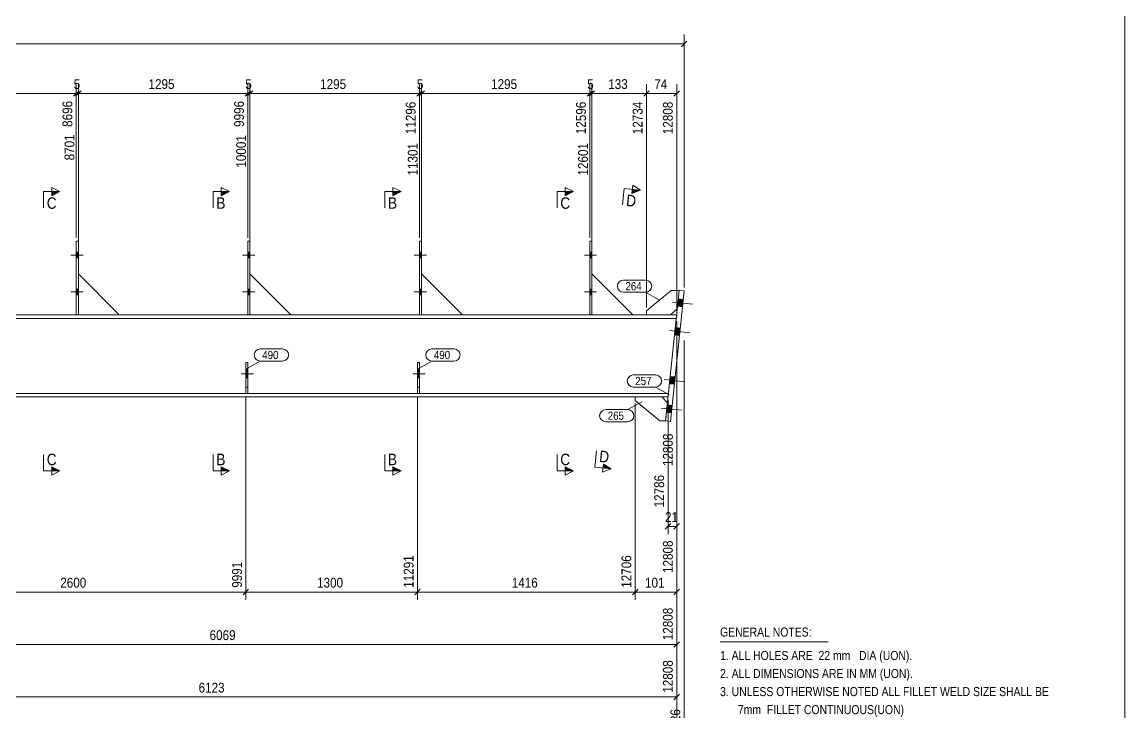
# Model space of a CAD drawing. Header units: millimetres. Extents: x 2 to 825, y 1 to 579.
# Drawn here: x 488.6 to 825, y 198.5 to 408.8 of the extents above; entities that cross this region are included whole.
import ezdxf

# ---------------------------------------------------------------- set-up
doc = ezdxf.new("R2010")
doc.units = ezdxf.units.MM
doc.linetypes.add('XKITLINE00', pattern=[0])
doc.linetypes.add('XKITLINE01', pattern=[4, 1, -1, 1, -1])
for name, color, linetype, lineweight in [('Bolt', 3, 'Continuous', 0), ('Dimensions', 7, 'Continuous', 0), ('DrawingSheet', 5, 'Continuous', 0), ('OtherObjectType', 7, 'Continuous', 0), ('Part', 2, 'Continuous', 0), ('PartMark', 7, 'Continuous', 0), ('Section', 6, 'Continuous', 0)]:
    doc.layers.add(name, color=color, linetype=linetype, lineweight=lineweight)
doc.styles.add('ARIAL', font='ARIAL.TTF')
doc.styles.add('ARIAL_NARROW', font='ARIALN.TTF')

# ---------------------------------------------------------------- blocks, each defined once
blk = doc.blocks.new('*A9')
at = {"layer": 'Bolt'}
for points in [[(505.12, 338.67), (505.75, 338.67), (505.75, 336.92), (505.12, 336.92)], [(505.12, 338.67), (505.75, 338.67), (505.75, 336.92), (505.12, 336.92)], [(505.12, 327.42), (505.75, 327.42), (505.75, 325.67), (505.12, 325.67)], [(505.12, 327.42), (505.75, 327.42), (505.75, 325.67), (505.12, 325.67)]]:
    blk.add_hatch(color=3, dxfattribs=at).paths.add_polyline_path(points, flags=17)
at = {"layer": 'Bolt', "color": 3, "linetype": 'XKITLINE00', "lineweight": 0}
for p, q in [((507.2, 337.79), (503.45, 337.79)), ((507.2, 337.79), (503.45, 337.79)), ((505.75, 338.67), (505.12, 338.67)), ((505.75, 338.67), (505.12, 338.67)), ((505.75, 336.92), (505.12, 336.92)), ((505.75, 336.92), (505.12, 336.92)), ((507.2, 326.54), (503.45, 326.54)), ((507.2, 326.54), (503.45, 326.54)), ((505.75, 327.42), (505.12, 327.42)), ((505.75, 327.42), (505.12, 327.42)), ((505.75, 325.67), (505.12, 325.67)), ((505.75, 325.67), (505.12, 325.67))]:
    blk.add_line(p, q, dxfattribs=at)
blk = doc.blocks.new('*A10')
at = {"layer": 'Bolt'}
blk.add_hatch(color=3, dxfattribs=at).paths.add_polyline_path([(557.47, 300.38), (556.85, 300.38), (556.85, 302.83), (557.47, 302.83)], flags=17)
at = {"layer": 'Bolt', "color": 3, "linetype": 'XKITLINE00', "lineweight": 0}
for p, q in [((557.47, 302.83), (556.85, 302.83)), ((559.16, 301.61), (555.41, 301.61)), ((557.47, 300.38), (556.85, 300.38))]:
    blk.add_line(p, q, dxfattribs=at)
blk = doc.blocks.new('*A11')
at = {"layer": 'Bolt'}
for points in [[(557.47, 338.67), (558.1, 338.67), (558.1, 336.92), (557.47, 336.92)], [(557.47, 338.67), (558.1, 338.67), (558.1, 336.92), (557.47, 336.92)], [(557.47, 327.42), (558.1, 327.42), (558.1, 325.67), (557.47, 325.67)], [(557.47, 327.42), (558.1, 327.42), (558.1, 325.67), (557.47, 325.67)]]:
    blk.add_hatch(color=3, dxfattribs=at).paths.add_polyline_path(points, flags=17)
at = {"layer": 'Bolt', "color": 3, "linetype": 'XKITLINE00', "lineweight": 0}
for p, q in [((559.55, 337.79), (555.8, 337.79)), ((559.55, 337.79), (555.8, 337.79)), ((558.1, 338.67), (557.47, 338.67)), ((558.1, 338.67), (557.47, 338.67)), ((558.1, 336.92), (557.47, 336.92)), ((558.1, 336.92), (557.47, 336.92)), ((559.55, 326.54), (555.8, 326.54)), ((559.55, 326.54), (555.8, 326.54)), ((558.1, 327.42), (557.47, 327.42)), ((558.1, 327.42), (557.47, 327.42)), ((558.1, 325.67), (557.47, 325.67)), ((558.1, 325.67), (557.47, 325.67))]:
    blk.add_line(p, q, dxfattribs=at)
blk = doc.blocks.new('*A12')
at = {"layer": 'Bolt'}
blk.add_hatch(color=3, dxfattribs=at).paths.add_polyline_path([(609.82, 300.38), (609.2, 300.38), (609.2, 302.83), (609.82, 302.83)], flags=17)
at = {"layer": 'Bolt', "color": 3, "linetype": 'XKITLINE00', "lineweight": 0}
for p, q in [((609.82, 302.83), (609.2, 302.83)), ((611.51, 301.61), (607.76, 301.61)), ((609.82, 300.38), (609.2, 300.38))]:
    blk.add_line(p, q, dxfattribs=at)
blk = doc.blocks.new('*A13')
at = {"layer": 'Bolt'}
for points in [[(609.82, 338.67), (610.45, 338.67), (610.45, 336.92), (609.82, 336.92)], [(609.82, 338.67), (610.45, 338.67), (610.45, 336.92), (609.82, 336.92)], [(609.82, 327.42), (610.45, 327.42), (610.45, 325.67), (609.82, 325.67)], [(609.82, 327.42), (610.45, 327.42), (610.45, 325.67), (609.82, 325.67)]]:
    blk.add_hatch(color=3, dxfattribs=at).paths.add_polyline_path(points, flags=17)
at = {"layer": 'Bolt', "color": 3, "linetype": 'XKITLINE00', "lineweight": 0}
for p, q in [((611.9, 337.79), (608.15, 337.79)), ((611.9, 337.79), (608.15, 337.79)), ((610.45, 338.67), (609.82, 338.67)), ((610.45, 338.67), (609.82, 338.67)), ((610.45, 336.92), (609.82, 336.92)), ((610.45, 336.92), (609.82, 336.92)), ((611.9, 326.54), (608.15, 326.54)), ((611.9, 326.54), (608.15, 326.54)), ((610.45, 327.42), (609.82, 327.42)), ((610.45, 327.42), (609.82, 327.42)), ((610.45, 325.67), (609.82, 325.67)), ((610.45, 325.67), (609.82, 325.67))]:
    blk.add_line(p, q, dxfattribs=at)
blk = doc.blocks.new('*A14')
at = {"layer": 'Bolt'}
for points in [[(661.77, 338.67), (662.4, 338.67), (662.4, 336.92), (661.77, 336.92)], [(661.77, 338.67), (662.4, 338.67), (662.4, 336.92), (661.77, 336.92)], [(661.77, 327.42), (662.4, 327.42), (662.4, 325.67), (661.77, 325.67)], [(661.77, 327.42), (662.4, 327.42), (662.4, 325.67), (661.77, 325.67)]]:
    blk.add_hatch(color=3, dxfattribs=at).paths.add_polyline_path(points, flags=17)
at = {"layer": 'Bolt', "color": 3, "linetype": 'XKITLINE00', "lineweight": 0}
for p, q in [((663.85, 337.79), (660.1, 337.79)), ((663.85, 337.79), (660.1, 337.79)), ((662.4, 338.67), (661.77, 338.67)), ((662.4, 338.67), (661.77, 338.67)), ((662.4, 336.92), (661.77, 336.92)), ((662.4, 336.92), (661.77, 336.92)), ((663.85, 326.54), (660.1, 326.54)), ((663.85, 326.54), (660.1, 326.54)), ((662.4, 327.42), (661.77, 327.42)), ((662.4, 327.42), (661.77, 327.42)), ((662.4, 325.67), (661.77, 325.67)), ((662.4, 325.67), (661.77, 325.67))]:
    blk.add_line(p, q, dxfattribs=at)
blk = doc.blocks.new('*A15')
at = {"layer": 'Bolt'}
for points in [[(690.03, 322), (688.54, 322.15), (688.78, 324.39), (690.27, 324.23)], [(690.03, 322), (688.54, 322.15), (688.78, 324.39), (690.27, 324.23)], [(689.11, 313.29), (687.62, 313.45), (687.86, 315.69), (689.35, 315.53)], [(689.11, 313.29), (687.62, 313.45), (687.86, 315.69), (689.35, 315.53)], [(687.54, 298.38), (686.05, 298.53), (686.29, 300.77), (687.78, 300.61)], [(687.54, 298.38), (686.05, 298.53), (686.29, 300.77), (687.78, 300.61)], [(686.62, 289.68), (685.13, 289.83), (685.37, 292.07), (686.86, 291.91)], [(686.62, 289.68), (685.13, 289.83), (685.37, 292.07), (686.86, 291.91)]]:
    blk.add_hatch(color=3, dxfattribs=at).paths.add_polyline_path(points, flags=17)
at = {"layer": 'Bolt', "color": 3, "linetype": 'XKITLINE00', "lineweight": 0}
for p, q in [((693.2, 322.79), (686.98, 323.45)), ((693.2, 322.79), (686.98, 323.45)), ((690.27, 324.23), (688.78, 324.39)), ((690.27, 324.23), (688.78, 324.39)), ((690.03, 322), (688.54, 322.15)), ((690.03, 322), (688.54, 322.15)), ((692.28, 314.09), (686.06, 314.75)), ((692.28, 314.09), (686.06, 314.75)), ((689.11, 313.29), (687.62, 313.45)), ((689.11, 313.29), (687.62, 313.45)), ((689.35, 315.53), (687.86, 315.69)), ((689.35, 315.53), (687.86, 315.69)), ((690.71, 299.17), (684.49, 299.83)), ((690.71, 299.17), (684.49, 299.83)), ((687.78, 300.61), (686.29, 300.77)), ((687.78, 300.61), (686.29, 300.77)), ((687.54, 298.38), (686.05, 298.53)), ((687.54, 298.38), (686.05, 298.53)), ((689.79, 290.47), (683.57, 291.13)), ((689.79, 290.47), (683.57, 291.13)), ((686.62, 289.68), (685.13, 289.83)), ((686.62, 289.68), (685.13, 289.83)), ((686.86, 291.91), (685.37, 292.07)), ((686.86, 291.91), (685.37, 292.07))]:
    blk.add_line(p, q, dxfattribs=at)
blk = doc.blocks.new('*A17')
at = {"layer": 'Part', "color": 2, "linetype": 'XKITLINE00', "lineweight": 0}
for p, q in [((505.12, 319.54), (485.15, 319.54)), ((537, 318.48), (485.15, 318.48)), ((537, 319.54), (505.75, 319.54)), ((557.47, 319.54), (537.1, 319.54)), ((589.35, 318.48), (537.1, 318.48)), ((589.35, 319.54), (558.1, 319.54)), ((609.82, 319.54), (589.45, 319.54)), ((641.7, 318.48), (589.45, 318.48)), ((641.7, 319.54), (610.45, 319.54)), ((661.77, 319.54), (641.8, 319.54)), ((688.15, 318.48), (641.8, 318.48)), ((688.27, 319.54), (662.4, 319.54)), ((537, 295.61), (485.15, 295.61)), ((485.15, 294.54), (537, 294.54)), ((556.85, 295.61), (537.1, 295.61)), ((537.1, 294.54), (589.35, 294.54)), ((589.35, 295.61), (557.47, 295.61)), ((609.2, 295.61), (589.45, 295.61)), ((589.45, 294.54), (641.7, 294.54)), ((641.7, 295.61), (609.82, 295.61)), ((685.74, 295.61), (641.8, 295.61)), ((641.8, 294.54), (685.63, 294.54))]:
    blk.add_line(p, q, dxfattribs=at)
at = {"layer": 'Part', "color": 7, "linetype": 'XKITLINE01', "lineweight": 0}
for p, q in [((505.75, 319.54), (505.12, 319.54)), ((558.1, 319.54), (557.47, 319.54)), ((610.45, 319.54), (609.82, 319.54)), ((662.4, 319.54), (661.77, 319.54)), ((688.27, 319.54), (685.63, 294.54)), ((557.47, 295.61), (556.85, 295.61)), ((609.82, 295.61), (609.2, 295.61))]:
    blk.add_line(p, q, dxfattribs=at)
blk = doc.blocks.new('*A18')
at = {"layer": 'Part', "color": 2, "linetype": 'XKITLINE00', "lineweight": 0}
blk.add_line((674.9, 319.54), (662.4, 332.04), dxfattribs=at)
at = {"layer": 'Part', "color": 7, "linetype": 'XKITLINE01', "lineweight": 0}
for p, q in [((662.4, 332.04), (662.4, 319.54)), ((662.4, 319.54), (674.9, 319.54))]:
    blk.add_line(p, q, dxfattribs=at)
blk = doc.blocks.new('*A35')
at = {"layer": 'Part', "color": 2, "linetype": 'XKITLINE00', "lineweight": 0}
blk.add_line((518.25, 319.54), (505.75, 332.04), dxfattribs=at)
at = {"layer": 'Part', "color": 7, "linetype": 'XKITLINE01', "lineweight": 0}
for p, q in [((505.75, 332.04), (505.75, 319.54)), ((505.75, 319.54), (518.25, 319.54))]:
    blk.add_line(p, q, dxfattribs=at)
blk = doc.blocks.new('*A36')
at = {"layer": 'Part', "color": 2, "linetype": 'XKITLINE00', "lineweight": 0}
for p, q in [((505.75, 342.04), (505.12, 342.04)), ((505.12, 342.04), (505.12, 319.54)), ((505.75, 319.54), (505.75, 342.04)), ((505.12, 319.54), (505.75, 319.54))]:
    blk.add_line(p, q, dxfattribs=at)
blk = doc.blocks.new('*A37')
at = {"layer": 'Part', "color": 2, "linetype": 'XKITLINE00', "lineweight": 0}
for p, q in [((556.85, 295.61), (556.85, 304.98)), ((556.85, 304.98), (557.47, 304.98)), ((557.47, 304.98), (557.47, 295.61)), ((557.47, 295.61), (556.85, 295.61))]:
    blk.add_line(p, q, dxfattribs=at)
at = {"layer": 'Part', "color": 7, "linetype": 'XKITLINE01', "lineweight": 0}
blk.add_line((556.85, 297.48), (557.47, 297.48), dxfattribs=at)
blk = doc.blocks.new('*A38')
at = {"layer": 'Part', "color": 2, "linetype": 'XKITLINE00', "lineweight": 0}
blk.add_line((570.6, 319.54), (558.1, 332.04), dxfattribs=at)
at = {"layer": 'Part', "color": 7, "linetype": 'XKITLINE01', "lineweight": 0}
for p, q in [((558.1, 332.04), (558.1, 319.54)), ((558.1, 319.54), (570.6, 319.54))]:
    blk.add_line(p, q, dxfattribs=at)
blk = doc.blocks.new('*A39')
at = {"layer": 'Part', "color": 2, "linetype": 'XKITLINE00', "lineweight": 0}
for p, q in [((558.1, 342.04), (557.47, 342.04)), ((557.47, 342.04), (557.47, 319.54)), ((558.1, 319.54), (558.1, 342.04)), ((557.47, 319.54), (558.1, 319.54))]:
    blk.add_line(p, q, dxfattribs=at)
blk = doc.blocks.new('*A40')
at = {"layer": 'Part', "color": 2, "linetype": 'XKITLINE00', "lineweight": 0}
for p, q in [((609.2, 295.61), (609.2, 304.98)), ((609.2, 304.98), (609.82, 304.98)), ((609.82, 304.98), (609.82, 295.61)), ((609.82, 295.61), (609.2, 295.61))]:
    blk.add_line(p, q, dxfattribs=at)
at = {"layer": 'Part', "color": 7, "linetype": 'XKITLINE01', "lineweight": 0}
blk.add_line((609.2, 297.48), (609.82, 297.48), dxfattribs=at)
blk = doc.blocks.new('*A41')
at = {"layer": 'Part', "color": 2, "linetype": 'XKITLINE00', "lineweight": 0}
blk.add_line((622.95, 319.54), (610.45, 332.04), dxfattribs=at)
at = {"layer": 'Part', "color": 7, "linetype": 'XKITLINE01', "lineweight": 0}
for p, q in [((610.45, 332.04), (610.45, 319.54)), ((610.45, 319.54), (622.95, 319.54))]:
    blk.add_line(p, q, dxfattribs=at)
blk = doc.blocks.new('*A42')
at = {"layer": 'Part', "color": 2, "linetype": 'XKITLINE00', "lineweight": 0}
for p, q in [((610.45, 342.04), (609.82, 342.04)), ((609.82, 342.04), (609.82, 319.54)), ((610.45, 319.54), (610.45, 342.04)), ((609.82, 319.54), (610.45, 319.54))]:
    blk.add_line(p, q, dxfattribs=at)
blk = doc.blocks.new('*A43')
at = {"layer": 'Part', "color": 2, "linetype": 'XKITLINE00', "lineweight": 0}
for p, q in [((661.77, 319.54), (661.77, 342.04)), ((661.77, 342.04), (662.4, 342.04)), ((662.4, 342.04), (662.4, 319.54)), ((662.4, 319.54), (661.77, 319.54))]:
    blk.add_line(p, q, dxfattribs=at)
blk = doc.blocks.new('*A45')
at = {"layer": 'Part', "color": 2, "linetype": 'XKITLINE00', "lineweight": 0}
for p, q in [((675.63, 293.47), (675.63, 294.54)), ((683.13, 287.22), (675.63, 293.47)), ((683.75, 294.54), (685.43, 292.68)), ((684.86, 287.22), (683.13, 287.22))]:
    blk.add_line(p, q, dxfattribs=at)
at = {"layer": 'Part', "color": 7, "linetype": 'XKITLINE01', "lineweight": 0}
for p, q in [((675.63, 294.54), (683.75, 294.54)), ((685.43, 292.68), (684.86, 287.22))]:
    blk.add_line(p, q, dxfattribs=at)
blk = doc.blocks.new('*A46')
at = {"layer": 'Part', "color": 2, "linetype": 'XKITLINE00', "lineweight": 0}
for p, q in [((679.05, 320.75), (686.55, 327)), ((686.55, 327), (689.05, 327)), ((679.05, 319.54), (679.05, 320.75)), ((686.39, 319.54), (688.46, 321.41))]:
    blk.add_line(p, q, dxfattribs=at)
at = {"layer": 'Part', "color": 7, "linetype": 'XKITLINE01', "lineweight": 0}
for p, q in [((689.05, 327), (688.46, 321.41)), ((679.05, 319.54), (686.39, 319.54))]:
    blk.add_line(p, q, dxfattribs=at)
blk = doc.blocks.new('*A47')
at = {"layer": 'Part', "color": 2, "linetype": 'XKITLINE00', "lineweight": 0}
for p, q in [((689.05, 327), (684.86, 287.22)), ((686.35, 287.06), (690.54, 326.84)), ((690.54, 326.84), (689.05, 327)), ((684.86, 287.22), (686.35, 287.06))]:
    blk.add_line(p, q, dxfattribs=at)
blk = doc.blocks.new('*A140')
at = {"layer": 'DrawingSheet', "color": 5, "linetype": 'XKITLINE00', "lineweight": 0}
blk.add_line((825, 5), (825, 579), dxfattribs=at)
blk = doc.blocks.new('*A142')
at = {"layer": 'OtherObjectType', "color": 7, "linetype": 'XKITLINE00', "lineweight": 0}
blk.add_line((701.5, 219.82), (734.5, 219.82), dxfattribs=at)
at = {"layer": 'OtherObjectType', "color": 7, "style": 'ARIAL_NARROW', "width": 1.008832}
for s, p in [('GENERAL NOTES:', (701.5, 221.47)), ('1. ALL HOLES ARE  22 mm   DIA (UON).', (701.5, 214.32)), ('2. ALL DIMENSIONS ARE IN MM (UON).', (701.5, 208.82)), ('3. UNLESS OTHERWISE NOTED ALL FILLET WELD SIZE SHALL BE', (701.5, 203.32)), ('7mm  FILLET CONTINUOUS(UON)', (706.95, 197.82)), ('4. RD DENOTES BASE LINE = 00', (701.5, 192.32))]:
    blk.add_text(s, height=2.75, dxfattribs=at).set_placement(p)
blk = doc.blocks.new('*A148')
at = {"layer": 'Dimensions', "color": 7, "linetype": 'XKITLINE00', "lineweight": 0}
for p, q in [((690.54, 327.84), (690.54, 405)), ((39.46, 402.15), (690.54, 402.15)), ((691.39, 403), (689.7, 401.3))]:
    blk.add_line(p, q, dxfattribs=at)
at = {"layer": 'Dimensions', "color": 3}
blk.add_point((690.54, 402.15), dxfattribs=at)
blk = doc.blocks.new('*A149')
at = {"layer": 'Dimensions', "color": 7, "linetype": 'XKITLINE00', "lineweight": 0}
blk.add_line((688.27, 317.48), (688.27, 168.64), dxfattribs=at)
blk = doc.blocks.new('*A150')
at = {"layer": 'Dimensions', "color": 7, "linetype": 'XKITLINE00', "lineweight": 0}
for p, q in [((688.27, 317.48), (688.27, 200.64)), ((405.5, 294.73), (405.5, 200.64)), ((406.35, 203.89), (404.65, 202.19)), ((405.5, 203.04), (688.27, 203.04)), ((689.11, 203.89), (687.42, 202.19))]:
    blk.add_line(p, q, dxfattribs=at)
at = {"layer": 'Dimensions', "color": 3}
for p in [(405.5, 203.04), (688.27, 203.04)]:
    blk.add_point(p, dxfattribs=at)
at = {"layer": 'Dimensions', "color": 3, "style": 'ARIAL', "width": 0.85}
blk.add_text('12808', height=3, rotation=90.0002, dxfattribs=at).set_placement((687.07, 204.34))
blk.add_text('6123', height=3, dxfattribs=at).set_placement((542.43, 204.39))
blk = doc.blocks.new('*A151')
at = {"layer": 'Dimensions', "color": 7, "linetype": 'XKITLINE00', "lineweight": 0}
for p, q in [((688.27, 317.48), (688.27, 216.64)), ((412.21, 290.51), (412.21, 216.64)), ((413.06, 219.89), (411.37, 218.19)), ((412.21, 219.04), (688.27, 219.04)), ((689.11, 219.89), (687.42, 218.19))]:
    blk.add_line(p, q, dxfattribs=at)
at = {"layer": 'Dimensions', "color": 3}
for p in [(412.21, 219.04), (688.27, 219.04)]:
    blk.add_point(p, dxfattribs=at)
at = {"layer": 'Dimensions', "color": 3, "style": 'ARIAL', "width": 0.85}
blk.add_text('12808', height=3, rotation=90.0002, dxfattribs=at).set_placement((687.07, 220.34))
blk.add_text('6069', height=3, dxfattribs=at).set_placement((545.79, 220.39))
blk = doc.blocks.new('*A152')
at = {"layer": 'Dimensions', "color": 7, "linetype": 'XKITLINE00', "lineweight": 0}
for p, q in [((688.27, 317.48), (688.27, 232.64)), ((675.63, 292.47), (675.63, 232.64)), ((676.48, 235.89), (674.78, 234.19)), ((689.11, 235.89), (687.42, 234.19)), ((675.63, 235.04), (688.27, 235.04))]:
    blk.add_line(p, q, dxfattribs=at)
at = {"layer": 'Dimensions', "color": 3}
for p in [(675.63, 235.04), (688.27, 235.04)]:
    blk.add_point(p, dxfattribs=at)
at = {"layer": 'Dimensions', "color": 3, "style": 'ARIAL', "width": 0.85}
blk.add_text('12808', height=3, rotation=90.0002, dxfattribs=at).set_placement((687.07, 240.84))
blk.add_text('101', height=3, dxfattribs=at).set_placement((678.61, 236.39))
blk = doc.blocks.new('*A153')
at = {"layer": 'Dimensions', "color": 7, "linetype": 'XKITLINE00', "lineweight": 0}
for p, q in [((663.24, 387.89), (661.55, 386.19)), ((662.4, 333.04), (662.4, 389.89)), ((662.4, 387.04), (679.05, 387.04)), ((679.9, 387.89), (678.2, 386.19)), ((679.05, 321.75), (679.05, 389.89))]:
    blk.add_line(p, q, dxfattribs=at)
at = {"layer": 'Dimensions', "color": 3}
for p in [(662.4, 387.04), (679.05, 387.04)]:
    blk.add_point(p, dxfattribs=at)
at = {"layer": 'Dimensions', "color": 3, "style": 'ARIAL', "width": 0.85}
blk.add_text('133', height=3, dxfattribs=at).set_placement((667.39, 388.39))
blk.add_text('12734', height=3, rotation=90.0002, dxfattribs=at).set_placement((677.85, 374.62))
blk = doc.blocks.new('*A154')
at = {"layer": 'Dimensions', "color": 7, "linetype": 'XKITLINE00', "lineweight": 0}
for p, q in [((679.9, 387.89), (678.2, 386.19)), ((679.05, 321.75), (679.05, 389.89)), ((679.05, 387.04), (688.27, 387.04)), ((689.11, 387.89), (687.42, 386.19)), ((688.27, 320.54), (688.27, 389.89))]:
    blk.add_line(p, q, dxfattribs=at)
at = {"layer": 'Dimensions', "color": 3}
for p in [(679.05, 387.04), (688.27, 387.04)]:
    blk.add_point(p, dxfattribs=at)
at = {"layer": 'Dimensions', "color": 3, "style": 'ARIAL', "width": 0.85}
blk.add_text('74', height=3, dxfattribs=at).set_placement((681.43, 388.39))
blk.add_text('12808', height=3, rotation=90.0002, dxfattribs=at).set_placement((687.07, 374.62))
blk = doc.blocks.new('*A155')
at = {"layer": 'PartMark', "color": 7, "linetype": 'XKITLINE00', "lineweight": 0}
for p, q in [((675.03, 301.23), (681.79, 301.23)), ((675.03, 297.53), (681.79, 297.53)), ((686.04, 295.13), (681.79, 297.53))]:
    blk.add_line(p, q, dxfattribs=at)
for centre, start, end in [((675.03, 299.38), 90, 270), ((681.79, 299.38), 270, 90)]:
    blk.add_arc(centre, 1.85, start, end, dxfattribs=at)
at = {"layer": 'PartMark', "color": 3, "style": 'ARIAL', "width": 0.85}
blk.add_text('257', height=2.5, dxfattribs=at).set_placement((675.63, 298.13))
blk = doc.blocks.new('*A156')
at = {"layer": 'PartMark', "color": 7, "linetype": 'XKITLINE00', "lineweight": 0}
for p, q in [((672.03, 330.12), (678.79, 330.12)), ((672.03, 326.42), (678.79, 326.42)), ((683.04, 324.03), (678.79, 326.42))]:
    blk.add_line(p, q, dxfattribs=at)
for centre, start, end in [((672.03, 328.27), 90, 270), ((678.79, 328.27), 270, 90)]:
    blk.add_arc(centre, 1.85, start, end, dxfattribs=at)
at = {"layer": 'PartMark', "color": 3, "style": 'ARIAL', "width": 0.85}
blk.add_text('264', height=2.5, dxfattribs=at).set_placement((672.63, 327.02))
blk = doc.blocks.new('*A159')
at = {"layer": 'Dimensions', "color": 7, "linetype": 'XKITLINE00', "lineweight": 0}
for p, q in [((454.64, 387.89), (452.95, 386.19)), ((453.8, 333.04), (453.8, 389.89)), ((453.8, 387.04), (505.12, 387.04)), ((505.97, 387.89), (504.27, 386.19)), ((505.12, 343.04), (505.12, 389.89))]:
    blk.add_line(p, q, dxfattribs=at)
at = {"layer": 'Dimensions', "color": 3}
for p in [(453.8, 387.04), (505.12, 387.04)]:
    blk.add_point(p, dxfattribs=at)
at = {"layer": 'Dimensions', "color": 3, "style": 'ARIAL', "width": 0.85}
blk.add_text('1295', height=3, dxfattribs=at).set_placement((475.01, 388.39))
blk.add_text('8696', height=3, rotation=90.0002, dxfattribs=at).set_placement((503.92, 376.84))
blk = doc.blocks.new('*A160')
at = {"layer": 'Dimensions', "color": 7, "linetype": 'XKITLINE00', "lineweight": 0}
for p, q in [((505.97, 387.89), (504.27, 386.19)), ((506.59, 387.89), (504.9, 386.19)), ((505.12, 343.04), (505.12, 389.89)), ((505.12, 387.04), (505.75, 387.04)), ((505.75, 333.04), (505.75, 389.89))]:
    blk.add_line(p, q, dxfattribs=at)
at = {"layer": 'Dimensions', "color": 3}
for p in [(505.12, 387.04), (505.75, 387.04)]:
    blk.add_point(p, dxfattribs=at)
at = {"layer": 'Dimensions', "color": 3, "style": 'ARIAL', "width": 0.85}
blk.add_text('5', height=3, dxfattribs=at).set_placement((504.32, 388.39))
blk.add_text('8701', height=3, rotation=90.0002, dxfattribs=at).set_placement((504.55, 366.64))
blk = doc.blocks.new('*A161')
at = {"layer": 'Dimensions', "color": 7, "linetype": 'XKITLINE00', "lineweight": 0}
for p, q in [((506.59, 387.89), (504.9, 386.19)), ((505.75, 333.04), (505.75, 389.89)), ((505.75, 387.04), (557.47, 387.04)), ((558.32, 387.89), (556.62, 386.19)), ((557.47, 343.04), (557.47, 389.89))]:
    blk.add_line(p, q, dxfattribs=at)
at = {"layer": 'Dimensions', "color": 3}
for p in [(505.75, 387.04), (557.47, 387.04)]:
    blk.add_point(p, dxfattribs=at)
at = {"layer": 'Dimensions', "color": 3, "style": 'ARIAL', "width": 0.85}
blk.add_text('1295', height=3, dxfattribs=at).set_placement((527.16, 388.39))
blk.add_text('9996', height=3, rotation=90.0002, dxfattribs=at).set_placement((556.27, 376.84))
blk = doc.blocks.new('*A162')
at = {"layer": 'Dimensions', "color": 7, "linetype": 'XKITLINE00', "lineweight": 0}
for p, q in [((558.32, 387.89), (556.62, 386.19)), ((558.94, 387.89), (557.25, 386.19)), ((557.47, 343.04), (557.47, 389.89)), ((557.47, 387.04), (558.1, 387.04)), ((558.1, 333.04), (558.1, 389.89))]:
    blk.add_line(p, q, dxfattribs=at)
at = {"layer": 'Dimensions', "color": 3}
for p in [(557.47, 387.04), (558.1, 387.04)]:
    blk.add_point(p, dxfattribs=at)
at = {"layer": 'Dimensions', "color": 3, "style": 'ARIAL', "width": 0.85}
blk.add_text('5', height=3, dxfattribs=at).set_placement((556.67, 388.39))
blk.add_text('10001', height=3, rotation=90.0002, dxfattribs=at).set_placement((556.9, 364.42))
blk = doc.blocks.new('*A163')
at = {"layer": 'Dimensions', "color": 7, "linetype": 'XKITLINE00', "lineweight": 0}
for p, q in [((558.94, 387.89), (557.25, 386.19)), ((558.1, 333.04), (558.1, 389.89)), ((558.1, 387.04), (609.82, 387.04)), ((610.67, 387.89), (608.97, 386.19)), ((609.82, 343.04), (609.82, 389.89))]:
    blk.add_line(p, q, dxfattribs=at)
at = {"layer": 'Dimensions', "color": 3}
for p in [(558.1, 387.04), (609.82, 387.04)]:
    blk.add_point(p, dxfattribs=at)
at = {"layer": 'Dimensions', "color": 3, "style": 'ARIAL', "width": 0.85}
blk.add_text('1295', height=3, dxfattribs=at).set_placement((579.51, 388.39))
blk.add_text('11296', height=3, rotation=90.0002, dxfattribs=at).set_placement((608.62, 374.62))
blk = doc.blocks.new('*A164')
at = {"layer": 'Dimensions', "color": 7, "linetype": 'XKITLINE00', "lineweight": 0}
for p, q in [((610.67, 387.89), (608.97, 386.19)), ((611.29, 387.89), (609.6, 386.19)), ((609.82, 343.04), (609.82, 389.89)), ((609.82, 387.04), (610.45, 387.04)), ((610.45, 333.04), (610.45, 389.89))]:
    blk.add_line(p, q, dxfattribs=at)
at = {"layer": 'Dimensions', "color": 3}
for p in [(609.82, 387.04), (610.45, 387.04)]:
    blk.add_point(p, dxfattribs=at)
at = {"layer": 'Dimensions', "color": 3, "style": 'ARIAL', "width": 0.85}
blk.add_text('5', height=3, dxfattribs=at).set_placement((609.02, 388.39))
blk.add_text('11301', height=3, rotation=90.0002, dxfattribs=at).set_placement((609.25, 362.02))
blk = doc.blocks.new('*A165')
at = {"layer": 'Dimensions', "color": 7, "linetype": 'XKITLINE00', "lineweight": 0}
for p, q in [((611.29, 387.89), (609.6, 386.19)), ((610.45, 333.04), (610.45, 389.89)), ((610.45, 387.04), (661.77, 387.04)), ((662.62, 387.89), (660.92, 386.19)), ((661.77, 343.04), (661.77, 389.89))]:
    blk.add_line(p, q, dxfattribs=at)
at = {"layer": 'Dimensions', "color": 3}
for p in [(610.45, 387.04), (661.77, 387.04)]:
    blk.add_point(p, dxfattribs=at)
at = {"layer": 'Dimensions', "color": 3, "style": 'ARIAL', "width": 0.85}
blk.add_text('1295', height=3, dxfattribs=at).set_placement((631.66, 388.39))
blk.add_text('12596', height=3, rotation=90.0002, dxfattribs=at).set_placement((660.57, 374.62))
blk = doc.blocks.new('*A166')
at = {"layer": 'Dimensions', "color": 7, "linetype": 'XKITLINE00', "lineweight": 0}
for p, q in [((662.62, 387.89), (660.92, 386.19)), ((663.24, 387.89), (661.55, 386.19)), ((661.77, 343.04), (661.77, 389.89)), ((661.77, 387.04), (662.4, 387.04)), ((662.4, 333.04), (662.4, 389.89))]:
    blk.add_line(p, q, dxfattribs=at)
at = {"layer": 'Dimensions', "color": 3}
for p in [(661.77, 387.04), (662.4, 387.04)]:
    blk.add_point(p, dxfattribs=at)
at = {"layer": 'Dimensions', "color": 3, "style": 'ARIAL', "width": 0.85}
blk.add_text('5', height=3, dxfattribs=at).set_placement((660.97, 388.39))
blk.add_text('12601', height=3, rotation=90.0002, dxfattribs=at).set_placement((661.2, 362.02))
blk = doc.blocks.new('*A174')
at = {"layer": 'PartMark', "color": 7, "linetype": 'XKITLINE00', "lineweight": 0}
for p, q in [((677.63, 293.04), (673.38, 290.65)), ((666.62, 290.65), (673.38, 290.65)), ((666.62, 286.95), (673.38, 286.95))]:
    blk.add_line(p, q, dxfattribs=at)
for centre, start, end in [((666.62, 288.8), 90, 270), ((673.38, 288.8), 270, 90)]:
    blk.add_arc(centre, 1.85, start, end, dxfattribs=at)
at = {"layer": 'PartMark', "color": 3, "style": 'ARIAL', "width": 0.85}
blk.add_text('265', height=2.5, dxfattribs=at).set_placement((667.22, 287.55))
blk = doc.blocks.new('*A175')
at = {"layer": 'PartMark', "color": 7, "linetype": 'XKITLINE00', "lineweight": 0}
for p, q in [((613.6, 309.16), (620.36, 309.16)), ((609.36, 303.07), (613.6, 305.46)), ((613.6, 305.46), (620.36, 305.46))]:
    blk.add_line(p, q, dxfattribs=at)
for centre, start, end in [((613.6, 307.31), 90, 270), ((620.36, 307.31), 270, 90)]:
    blk.add_arc(centre, 1.85, start, end, dxfattribs=at)
at = {"layer": 'PartMark', "color": 3, "style": 'ARIAL', "width": 0.85}
blk.add_text('490', height=2.5, dxfattribs=at).set_placement((614.2, 306.06))
blk = doc.blocks.new('*A176')
at = {"layer": 'PartMark', "color": 7, "linetype": 'XKITLINE00', "lineweight": 0}
for p, q in [((561.25, 309.16), (568.01, 309.16)), ((557.01, 303.07), (561.25, 305.46)), ((561.25, 305.46), (568.01, 305.46))]:
    blk.add_line(p, q, dxfattribs=at)
for centre, start, end in [((561.25, 307.31), 90, 270), ((568.01, 307.31), 270, 90)]:
    blk.add_arc(centre, 1.85, start, end, dxfattribs=at)
at = {"layer": 'PartMark', "color": 3, "style": 'ARIAL', "width": 0.85}
blk.add_text('490', height=2.5, dxfattribs=at).set_placement((561.85, 306.06))
blk = doc.blocks.new('*A186')
at = {"layer": 'Section'}
for points in [[(674.76, 357.83), (677.25, 357.57), (674.63, 356.59)], [(665.93, 274.07), (668.28, 272.57), (665.8, 272.83)]]:
    blk.add_hatch(color=3, dxfattribs=at).paths.add_polyline_path(points, flags=17)
at = {"layer": 'Section', "color": 1, "linetype": 'XKITLINE00', "lineweight": 0}
for p, q in [((672.28, 358.09), (671.75, 353.12)), ((672.28, 358.09), (677.25, 357.57)), ((663.31, 273.09), (663.84, 278.06)), ((663.31, 273.09), (668.28, 272.57))]:
    blk.add_line(p, q, dxfattribs=at)
at = {"layer": 'Section', "color": 3, "linetype": 'XKITLINE00', "lineweight": 0}
for p, q in [((674.63, 356.59), (674.89, 359.07)), ((677.25, 357.57), (674.63, 356.59)), ((674.89, 359.07), (677.25, 357.57)), ((665.93, 274.07), (665.67, 271.59)), ((668.28, 272.57), (665.67, 271.59)), ((668.28, 272.57), (665.93, 274.07))]:
    blk.add_line(p, q, dxfattribs=at)
at = {"layer": 'Section', "color": 7, "style": 'ARIAL', "width": 0.85}
for p in [(672.72, 352.77), (664.49, 274.73)]:
    blk.add_text('D', height=3.5, rotation=-6.0218, dxfattribs=at).set_placement(p)
blk = doc.blocks.new('*A190')
at = {"layer": 'Section'}
for points in [[(654.27, 357.13), (656.77, 357.13), (654.27, 355.88)], [(654.27, 273.21), (656.77, 271.96), (654.27, 271.96)]]:
    blk.add_hatch(color=3, dxfattribs=at).paths.add_polyline_path(points, flags=17)
at = {"layer": 'Section', "color": 1, "linetype": 'XKITLINE00', "lineweight": 0}
for p, q in [((651.77, 357.13), (651.77, 352.13)), ((651.77, 357.13), (656.77, 357.13)), ((651.77, 271.96), (651.77, 276.96)), ((651.77, 271.96), (656.77, 271.96))]:
    blk.add_line(p, q, dxfattribs=at)
at = {"layer": 'Section', "color": 3, "linetype": 'XKITLINE00', "lineweight": 0}
for p, q in [((654.27, 355.88), (654.27, 358.38)), ((654.27, 358.38), (656.77, 357.13)), ((656.77, 357.13), (654.27, 355.88)), ((656.77, 271.96), (654.27, 273.21)), ((654.27, 273.21), (654.27, 270.71)), ((656.77, 271.96), (654.27, 270.71))]:
    blk.add_line(p, q, dxfattribs=at)
at = {"layer": 'Section', "color": 7, "style": 'ARIAL', "width": 0.85}
for p in [(652.77, 351.88), (652.77, 273.71)]:
    blk.add_text('C', height=3.5, dxfattribs=at).set_placement(p)
blk = doc.blocks.new('*A192')
at = {"layer": 'Section'}
for points in [[(601.7, 357.13), (604.2, 357.13), (601.7, 355.88)], [(601.7, 273.21), (604.2, 271.96), (601.7, 271.96)]]:
    blk.add_hatch(color=3, dxfattribs=at).paths.add_polyline_path(points, flags=17)
at = {"layer": 'Section', "color": 1, "linetype": 'XKITLINE00', "lineweight": 0}
for p, q in [((599.2, 357.13), (599.2, 352.13)), ((599.2, 357.13), (604.2, 357.13)), ((599.2, 271.96), (599.2, 276.96)), ((599.2, 271.96), (604.2, 271.96))]:
    blk.add_line(p, q, dxfattribs=at)
at = {"layer": 'Section', "color": 3, "linetype": 'XKITLINE00', "lineweight": 0}
for p, q in [((601.7, 355.88), (601.7, 358.38)), ((601.7, 358.38), (604.2, 357.13)), ((604.2, 357.13), (601.7, 355.88)), ((604.2, 271.96), (601.7, 273.21)), ((601.7, 273.21), (601.7, 270.71)), ((604.2, 271.96), (601.7, 270.71))]:
    blk.add_line(p, q, dxfattribs=at)
at = {"layer": 'Section', "color": 7, "style": 'ARIAL', "width": 0.85}
for p in [(600.2, 351.88), (600.2, 273.71)]:
    blk.add_text('B', height=3.5, dxfattribs=at).set_placement(p)
blk = doc.blocks.new('*A194')
at = {"layer": 'Section'}
for points in [[(549.35, 357.13), (551.85, 357.13), (549.35, 355.88)], [(549.35, 273.21), (551.85, 271.96), (549.35, 271.96)]]:
    blk.add_hatch(color=3, dxfattribs=at).paths.add_polyline_path(points, flags=17)
at = {"layer": 'Section', "color": 1, "linetype": 'XKITLINE00', "lineweight": 0}
for p, q in [((546.85, 357.13), (546.85, 352.13)), ((546.85, 357.13), (551.85, 357.13)), ((546.85, 271.96), (546.85, 276.96)), ((546.85, 271.96), (551.85, 271.96))]:
    blk.add_line(p, q, dxfattribs=at)
at = {"layer": 'Section', "color": 3, "linetype": 'XKITLINE00', "lineweight": 0}
for p, q in [((549.35, 355.88), (549.35, 358.38)), ((549.35, 358.38), (551.85, 357.13)), ((551.85, 357.13), (549.35, 355.88)), ((551.85, 271.96), (549.35, 273.21)), ((549.35, 273.21), (549.35, 270.71)), ((551.85, 271.96), (549.35, 270.71))]:
    blk.add_line(p, q, dxfattribs=at)
at = {"layer": 'Section', "color": 7, "style": 'ARIAL', "width": 0.85}
for p in [(547.85, 351.88), (547.85, 273.71)]:
    blk.add_text('B', height=3.5, dxfattribs=at).set_placement(p)
blk = doc.blocks.new('*A196')
at = {"layer": 'Section'}
for points in [[(497.62, 357.13), (500.12, 357.13), (497.62, 355.88)], [(497.62, 273.21), (500.12, 271.96), (497.62, 271.96)]]:
    blk.add_hatch(color=3, dxfattribs=at).paths.add_polyline_path(points, flags=17)
at = {"layer": 'Section', "color": 1, "linetype": 'XKITLINE00', "lineweight": 0}
for p, q in [((495.12, 357.13), (495.12, 352.13)), ((495.12, 357.13), (500.12, 357.13)), ((495.12, 271.96), (495.12, 276.96)), ((495.12, 271.96), (500.12, 271.96))]:
    blk.add_line(p, q, dxfattribs=at)
at = {"layer": 'Section', "color": 3, "linetype": 'XKITLINE00', "lineweight": 0}
for p, q in [((497.62, 355.88), (497.62, 358.38)), ((497.62, 358.38), (500.12, 357.13)), ((500.12, 357.13), (497.62, 355.88)), ((500.12, 271.96), (497.62, 273.21)), ((497.62, 273.21), (497.62, 270.71)), ((500.12, 271.96), (497.62, 270.71))]:
    blk.add_line(p, q, dxfattribs=at)
at = {"layer": 'Section', "color": 7, "style": 'ARIAL', "width": 0.85}
for p in [(496.12, 351.88), (496.12, 273.71)]:
    blk.add_text('C', height=3.5, dxfattribs=at).set_placement(p)
blk = doc.blocks.new('*A209')
at = {"layer": 'Dimensions', "color": 7, "linetype": 'XKITLINE00', "lineweight": 0}
for p, q in [((452.55, 294.61), (452.55, 232.64)), ((556.85, 294.61), (556.85, 232.64)), ((453.39, 235.89), (451.7, 234.19)), ((557.69, 235.89), (556, 234.19)), ((452.55, 235.04), (556.85, 235.04))]:
    blk.add_line(p, q, dxfattribs=at)
at = {"layer": 'Dimensions', "color": 3}
for p in [(452.55, 235.04), (556.85, 235.04)]:
    blk.add_point(p, dxfattribs=at)
at = {"layer": 'Dimensions', "color": 3, "style": 'ARIAL', "width": 0.85}
blk.add_text('9991', height=3, rotation=90.0002, dxfattribs=at).set_placement((555.65, 236.34))
blk.add_text('2600', height=3, dxfattribs=at).set_placement((500.25, 236.39))
blk = doc.blocks.new('*A210')
at = {"layer": 'Dimensions', "color": 7, "linetype": 'XKITLINE00', "lineweight": 0}
for p, q in [((556.85, 294.61), (556.85, 232.64)), ((609.2, 294.61), (609.2, 232.64)), ((557.69, 235.89), (556, 234.19)), ((610.04, 235.89), (608.35, 234.19)), ((556.85, 235.04), (609.2, 235.04))]:
    blk.add_line(p, q, dxfattribs=at)
at = {"layer": 'Dimensions', "color": 3}
for p in [(556.85, 235.04), (609.2, 235.04)]:
    blk.add_point(p, dxfattribs=at)
at = {"layer": 'Dimensions', "color": 3, "style": 'ARIAL', "width": 0.85}
blk.add_text('11291', height=3, rotation=90.0002, dxfattribs=at).set_placement((608, 236.34))
blk.add_text('1300', height=3, dxfattribs=at).set_placement((578.57, 236.39))
blk = doc.blocks.new('*A211')
at = {"layer": 'Dimensions', "color": 7, "linetype": 'XKITLINE00', "lineweight": 0}
for p, q in [((609.2, 294.61), (609.2, 232.64)), ((675.63, 292.47), (675.63, 232.64)), ((610.04, 235.89), (608.35, 234.19)), ((676.48, 235.89), (674.78, 234.19)), ((609.2, 235.04), (675.63, 235.04))]:
    blk.add_line(p, q, dxfattribs=at)
at = {"layer": 'Dimensions', "color": 3}
for p in [(609.2, 235.04), (675.63, 235.04)]:
    blk.add_point(p, dxfattribs=at)
at = {"layer": 'Dimensions', "color": 3, "style": 'ARIAL', "width": 0.85}
blk.add_text('12706', height=3, rotation=90.0002, dxfattribs=at).set_placement((674.43, 236.34))
blk.add_text('1416', height=3, dxfattribs=at).set_placement((637.96, 236.39))
blk = doc.blocks.new('*A224')
at = {"layer": 'Dimensions', "color": 7, "linetype": 'XKITLINE00', "lineweight": 0}
for p, q in [((688.27, 317.48), (688.27, 168.64)), ((690.54, 311.77), (690.54, 168.64)), ((689.11, 171.89), (687.42, 170.19)), ((691.39, 171.89), (689.7, 170.19)), ((688.27, 171.04), (690.54, 171.04))]:
    blk.add_line(p, q, dxfattribs=at)
at = {"layer": 'Dimensions', "color": 3}
for p in [(688.27, 171.04), (690.54, 171.04)]:
    blk.add_point(p, dxfattribs=at)
at = {"layer": 'Dimensions', "color": 3, "style": 'ARIAL', "width": 0.85}
blk.add_text('12826', height=3, rotation=90.0002, dxfattribs=at).set_placement((689.34, 189.44))
blk.add_text('18', height=3, dxfattribs=at).set_placement((687.18, 172.39))
blk = doc.blocks.new('*A225')
at = {"layer": 'Dimensions', "color": 7, "linetype": 'XKITLINE00', "lineweight": 0}
for p, q in [((688.27, 317.48), (688.27, 252.64)), ((685.63, 293.54), (685.63, 252.64)), ((686.48, 255.89), (684.78, 254.19)), ((689.11, 255.89), (687.42, 254.19)), ((685.63, 255.04), (688.27, 255.04))]:
    blk.add_line(p, q, dxfattribs=at)
at = {"layer": 'Dimensions', "color": 3}
for p in [(685.63, 255.04), (688.27, 255.04)]:
    blk.add_point(p, dxfattribs=at)
at = {"layer": 'Dimensions', "color": 3, "style": 'ARIAL', "width": 0.85}
for s, p in [('12808', (687.07, 273.44)), ('12786', (684.43, 260.84))]:
    blk.add_text(s, height=3, rotation=90.0002, dxfattribs=at).set_placement(p)
blk.add_text('21', height=3, dxfattribs=at).set_placement((684.72, 256.39))

msp = doc.modelspace()

# ---------------------------------------------------------------- block references
at = {"lineweight": 0}
for name in ['*A140', '*A148', '*A159', '*A160', '*A161', '*A162', '*A163', '*A164', '*A165', '*A166', '*A153', '*A154', '*A196', '*A194', '*A192', '*A190', '*A186', '*A36', '*A39', '*A42', '*A43', '*A9', '*A11', '*A13', '*A14', '*A35', '*A38', '*A41', '*A18', '*A156', '*A46', '*A47', '*A15', '*A149', '*A150', '*A151', '*A152', '*A225', '*A224', '*A176', '*A175', '*A10', '*A37', '*A12', '*A40', '*A155', '*A209', '*A210', '*A211', '*A174', '*A45', '*A142']:
    msp.add_blockref(name, (0, 0), dxfattribs=at)
at = {"layer": 'Part', "lineweight": 0}
msp.add_blockref('*A17', (0, 0), dxfattribs=at)

doc.saveas('drawing.dxf')
